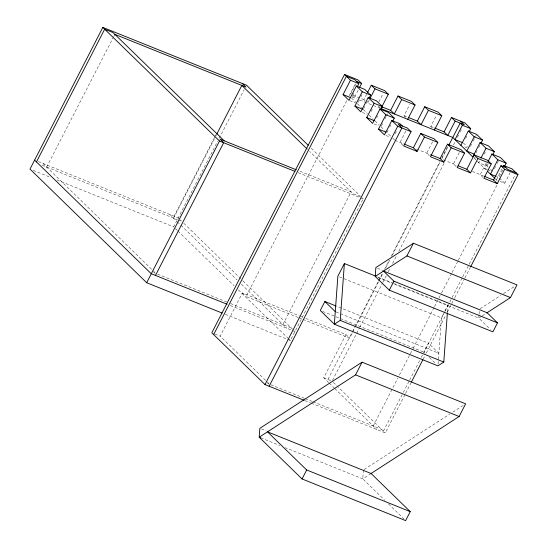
<?xml version="1.0" encoding="UTF-8"?>
<svg xmlns="http://www.w3.org/2000/svg" width="548" height="548" viewBox="0 0 548 548"><rect width="100%" height="100%" fill="white"/><g stroke="black" fill="none" stroke-linecap="round" stroke-linejoin="round"><path stroke-width="0.41" stroke-dasharray="2.74 2.06" d="M363.413 469.979L362.769 478.863L384.812 500.331M438.051 364.18L441.428 317.881L444.497 311.915M447.449 311.99L447.949 305.202L394.19 283.576M479.021 314.867L478.781 318.093L490.433 329.437M479.075 314.059L479.432 309.216M46.655 167.078L113.306 37.387M113.696 36.627L114.477 35.113M174.093 216.22L215.022 136.582M215.412 135.829L216.186 134.308M173.606 218.138L215.316 136.986M215.707 136.226L216.487 134.705M177.326 230.434L173.661 226.865L217.638 141.295M219.193 138.26L244.141 89.721M304.435 398.307L269.65 384.319L220.166 336.136L242.38 292.92L299.304 315.812M298.249 317.498L246.073 296.516L346.877 100.366M349.227 95.804L355.433 83.721M350.542 94.222L355.974 83.652M352.604 95.695L354.542 91.92M358.118 90.262L354.234 97.818L352.652 96.277M358.125 102.202L359.289 99.935M360.837 96.914L362.002 94.653M364.961 100.627L363.906 99.599L366.626 94.311M363.646 108.71L364.81 106.449M366.359 103.428L367.523 101.161M369.153 100.174L367.598 103.195L380.175 108.251M371.106 111.443L372.27 109.175M378.819 101.949L383.093 93.639M376.627 117.95L377.791 115.69M381.367 125.972L383.312 122.197M384.86 119.176L386.025 116.909M386.415 116.155L387.58 113.888M282.912 324.574L351.124 191.848L299.551 171.106M388.053 130.212L386.888 132.479L391.025 136.507M389.607 127.191L390.772 124.93M405.582 117.258L403.999 115.717L409.822 104.394M395.129 133.705L396.293 131.438M225.262 314.326L290.344 340.5L363.166 198.801L362.242 197.903M405.849 131.082L400.026 142.405L403.718 146.001M431.776 127.492L430.721 126.465L436.544 115.142M432.571 141.829L426.748 153.152L429.385 155.721M328.622 382.545L323.738 377.784L345.946 334.568L305.626 318.354M327.91 379.463L352.117 332.369M352.508 331.609L378.278 281.473M378.661 280.713L382.566 273.116M384.518 269.315L389.203 260.204M391.156 256.402L439.955 161.448M441.907 157.653L447.764 146.254M302.996 319.409L349.638 338.164L352.371 332.848M352.761 332.088L355.111 327.526M355.501 326.766L378.552 281.905M378.942 281.145L383.244 272.781M385.977 267.458L389.491 260.615M392.231 255.3L439.9 162.544M441.852 158.742L448.1 146.576M332.478 380.387L359.42 327.971M359.81 327.211L382.449 283.152M382.84 282.391L386.354 275.555M388.306 271.76L389.868 268.719M392.601 263.403L396.115 256.567M398.848 251.244L444.133 163.126M453.504 144.898L455.066 141.857M457.409 137.301L458.58 135.02M460.142 131.986L461.313 129.705M465.69 138.439L466.855 136.171M459.299 152.577L453.477 163.907L456.114 166.476M470.431 146.46L471.595 144.193M473.15 141.172L475.089 137.397M475.479 136.637L476.253 135.13M475.952 152.967L477.116 150.7M478.671 147.679L479.836 145.412M479.418 161.112L478.637 162.626L486.994 165.982L488.172 167.133M484.185 154.187L485.35 151.919M486.028 163.325L480.206 174.654L482.843 177.223M486.877 163.845L484.548 168.38L486.823 169.291M486.994 165.982L488.158 163.715M494.454 168.716L495.618 166.448M497.166 163.427L498.331 161.167M496.365 179.881L502.187 168.558M502.687 169.935L498.81 177.49L496.529 176.572M373.215 425.974L397.821 378.099M399.382 375.058L412.665 349.22M413.055 348.459L434.139 307.428M434.53 306.668L441.174 293.749M441.565 292.988L451.716 273.233M452.107 272.472L457.964 261.074M458.354 260.314L498.187 182.799M500.16 181.409L504.715 183.244L510.154 172.668M425.056 353.316L423.83 352.124L428.44 343.158L336.732 306.277M444.88 311.168L447.949 305.202M383.415 431.125L402.938 393.149M403.328 392.389L409.185 380.99M409.575 380.23L419.727 360.481M421.282 357.44L423.234 353.645M423.625 352.885L444.709 311.867M445.099 311.106L449.394 302.749M449.785 301.989L451.737 298.187M452.127 297.434L462.279 277.678M462.67 276.918L515.373 174.367M311.291 403.177L385.265 432.927L405.171 394.183M405.561 393.423L411.027 382.792M423.131 359.241L424.693 356.2M426.255 353.165L445.777 315.182M447.339 312.141L454.361 298.468M454.751 297.708L464.512 278.72M464.903 277.959L470.369 267.321M480.137 308.757L500.694 295.454M503.53 293.618L514.161 286.734M481.548 316.306L478.781 318.093L392.608 283.439M482.24 315.86L487.083 312.723M364.132 469.52L449.915 414.007M452.771 412.158L463.492 405.219M371.071 473.493L362.769 478.863L285.289 447.702M352.898 95.167L363.906 99.599M403.999 115.717L407.924 117.299M430.721 126.465L434.653 128.047M352.09 96.955L356.59 98.763M359.735 100.031L366.03 102.558M349.754 100.661L355.83 103.099M464.711 146.891L466.992 147.809M362.331 112.47L366.886 114.306M474.253 157.482L475.767 158.091M374.147 123.978L378.702 125.814M487.583 169.599L490.624 170.818M385.963 135.486L390.519 137.315M395.012 140.391L403.17 143.672M416.535 149.042L429.892 154.42M443.257 159.797L456.621 165.167M472.342 171.49L483.35 175.915M360.563 196.698L352.967 193.643L309.599 151.412M298.181 172.668L359.995 197.527M360.79 197.849L363.166 198.801M377.442 268.198L382.977 270.424M377.586 276.904L393.396 283.261M378.373 277.72L391.82 283.124M339.445 276.87L441.428 317.881M38.408 161.653L178.264 217.899L179.854 219.44M42.1 165.249L177.401 219.666M178.162 219.967L181.963 221.495L180.381 219.954M33.175 170.373L50.635 177.394M56.985 179.95L173.661 226.865M336.068 311.956L438.845 353.289L428.44 343.158M322.635 311.428L423.83 352.124M300.092 316.127L302.462 317.087M299.044 317.819L302.201 319.094M153.68 272.603L155.2 273.212M157.543 274.158L226.577 301.921M230.544 303.517L291.262 327.93M230.27 305.517L291.92 330.307M292.68 330.615L294.954 331.526L293.112 329.732M214.857 333.999L220.166 336.136M323.738 377.784L331.389 380.867M267.369 383.401L268.89 384.018M305.229 398.629L312.339 401.492M313.134 401.807L381.572 429.331M304.969 400.636L310.504 402.862M261.43 428.968L266.17 430.872M260.779 437.852L279.754 445.483M463.361 142.966L467.492 146.994M490.535 169.435L492.31 171.161M499.399 178.066L504.715 183.244M473.91 158.023L486.323 170.106M495.18 178.73L497.474 180.963M378.325 105.997L380.435 108.052M351.439 97.962L355.577 101.99M357.351 103.716L361.481 107.744M363.255 109.47L367.393 113.491M369.167 115.217L373.298 119.245M375.072 120.971L379.209 124.999M380.983 126.725L384.525 130.177M392.8 138.233L394.457 139.85M311.23 148.227L360.098 195.814M429.351 357.495L435.475 363.468M345.946 334.568L349.638 338.164M183.792 223.276L242.415 280.364M243.024 280.96L292.646 329.28M169.914 214.542L176.661 221.111M177.271 221.707L180.326 224.68M180.936 225.269L237.113 279.98M241.387 284.138L286.604 328.17M242.38 292.92L246.073 296.516M177.936 231.03L234.14 285.761M238.414 289.926L287.906 338.116M288.515 338.712L290.344 340.5M333.307 382.333L385.265 432.927M329.232 383.141L334.122 387.902M334.732 388.491L376.908 429.564M42.963 163.482L155.344 272.925M388.484 503.907L403.787 518.812"/><path stroke-width="0.82" d="M335.938 305.955L324.875 301.51L320.265 310.476L334.362 324.204L340.233 320.409L344.377 263.547L376.003 276.267M375.216 276.445L375.86 267.561L413.432 243.25L516.997 284.898L510.483 297.585L487.083 312.723L383.518 271.075L393.923 281.206L497.488 322.861L492.885 331.828L389.313 290.18L375.216 276.445L406.911 255.937L413.432 243.25M344.377 263.547L337.863 276.233L334.362 324.204L437.927 365.859L443.798 362.057L447.387 312.84M308.175 145.254L246.477 85.173L102.819 27.4L30.003 169.092L146.686 282.727L222.091 313.045M36.456 161.927L104.668 29.195L113.018 32.558L224.166 140.795M216.871 133.952L241.819 85.413L307.154 149.035M146.686 282.727L219.508 141.028L102.819 27.4M155.474 275.439L223.687 142.706L219.995 139.117L296.372 169.832M359.666 87.248L361.612 83.467L357.919 79.871L344.555 74.501L211.816 332.78L264.992 384.559L304.174 400.314M213.665 334.575L346.398 76.295L354.755 79.659L358.817 83.611L357.262 86.632M369.078 98.14L370.633 95.119L364.721 89.365L356.371 86.009L348.994 100.353L343.089 94.599L350.46 80.255L344.555 74.501M380.894 109.648L382.449 106.627L376.538 100.873L368.188 97.51L360.81 111.861L354.905 106.107L362.276 91.756L356.371 86.009M367.4 92.797L371.284 85.248L384.641 90.619L388.333 94.215L380.963 108.566L452.792 137.452L472.732 156.872L480.103 142.521L488.46 145.878L494.365 151.632L492.816 154.652M369.927 98.661L374.976 88.844L371.284 85.248M392.711 121.149L394.265 118.128L388.354 112.381L380.004 109.018L372.626 123.369L366.722 117.615L374.092 103.264L368.188 97.51M402.39 126.04L400.17 123.882L391.82 120.526L384.443 134.877L378.538 129.123L385.908 114.772L380.004 109.018M398.006 95.996L401.698 99.592L394.327 113.943L390.635 110.347L398.006 95.996L411.37 101.373L415.062 104.969L407.691 119.313M264.992 384.559L397.725 126.28L391.82 120.526M269.164 386.237L401.903 127.958L398.211 124.362L407.397 128.061L411.089 131.657L403.718 146.001L417.083 151.378L424.453 137.027L420.761 133.431L413.391 147.782L417.083 151.378M424.734 106.744L428.426 110.34L421.056 124.691L417.357 121.094L424.734 106.744L438.099 112.121L441.791 115.717L434.413 130.061M420.761 133.431L434.126 138.808L437.818 142.405L430.447 156.749L443.805 162.126L451.182 147.775L447.49 144.179L440.113 158.53L443.805 162.126M451.463 117.491L455.155 121.087L447.778 135.438L444.086 131.842L451.463 117.491L464.827 122.868L470.732 128.622L469.184 131.643M448.887 145.056L460.162 123.101L462.382 125.259L470.732 128.622M462.382 125.259L455.004 139.61L462.601 142.665M460.916 145.364L468.287 131.013L476.644 134.376L482.548 140.13L481 143.151M389.313 290.18L393.923 281.206M447.49 144.179L460.854 149.556L464.546 153.152L457.169 167.496L470.533 172.873L477.911 158.523L474.219 154.926L466.841 169.277L470.533 172.873M468.287 131.013L474.198 136.767L466.821 151.118L474.417 154.173M302.058 478.952L306.668 469.979L267.499 431.838L371.071 473.493L410.233 511.633L405.63 520.6L302.058 478.952L259.197 437.215L259.848 428.331L362.07 362.18L465.636 403.828L459.121 416.514L371.071 473.493M260.779 437.852L259.197 437.215L355.556 374.859L362.07 362.18M480.966 158.091L486.014 148.275L480.103 142.521M488.042 161.578L491.919 154.029L500.276 157.386L506.181 163.14L504.633 166.16M474.219 154.926L487.576 160.304L491.275 163.9L483.898 178.251L497.262 183.621L504.633 169.27L500.94 165.681L493.57 180.025L497.262 183.621M491.919 154.029L497.831 159.783L490.453 174.134L495.769 176.271M502.961 167.044L503.742 165.537L512.092 168.894L517.997 174.648L470.759 266.561M411.418 382.031L422.741 360.002M356.597 81.453L361.612 83.467M374.976 88.844L388.333 94.215M401.698 99.592L415.062 104.969M428.426 110.34L441.791 115.717M455.155 121.087L464.341 124.786L460.649 121.19M350.46 80.255L358.817 83.611M362.276 91.756L370.633 95.119M474.198 136.767L482.548 140.13M374.092 103.264L382.449 106.627M486.014 148.275L494.365 151.632M381.983 106.867L390.635 110.347M408.712 117.615L417.357 121.094M434.653 128.047L444.086 131.842M343.089 94.599L350.679 97.654M385.908 114.772L394.265 118.128M497.831 159.783L506.181 163.14M354.905 106.107L362.495 109.162M500.94 165.681L505.955 167.695M516.154 172.853L507.797 169.49L503.742 165.537M397.725 126.28L411.089 131.657M424.453 137.027L437.818 142.405M451.182 147.775L464.546 153.152M477.911 158.523L491.275 163.9M504.633 169.27L517.997 174.648M366.722 117.615L374.311 120.67M378.538 129.123L386.128 132.178M403.951 143.987L413.391 147.782M430.68 154.735L440.113 158.53M458.197 165.797L466.841 169.277M484.137 176.23L493.57 180.025M114.868 34.353L245.997 87.091L242.305 83.495M219.508 141.028L295.009 171.394M406.911 255.937L510.483 297.585M340.233 320.409L443.798 362.057M227.091 304.236L151.296 273.753L34.613 160.126M355.556 374.859L459.121 416.514M306.668 469.979L410.233 511.633M487.501 171.257L494.591 178.162M487.083 312.723L497.488 322.861M324.875 301.51L335.28 311.641"/></g></svg>
